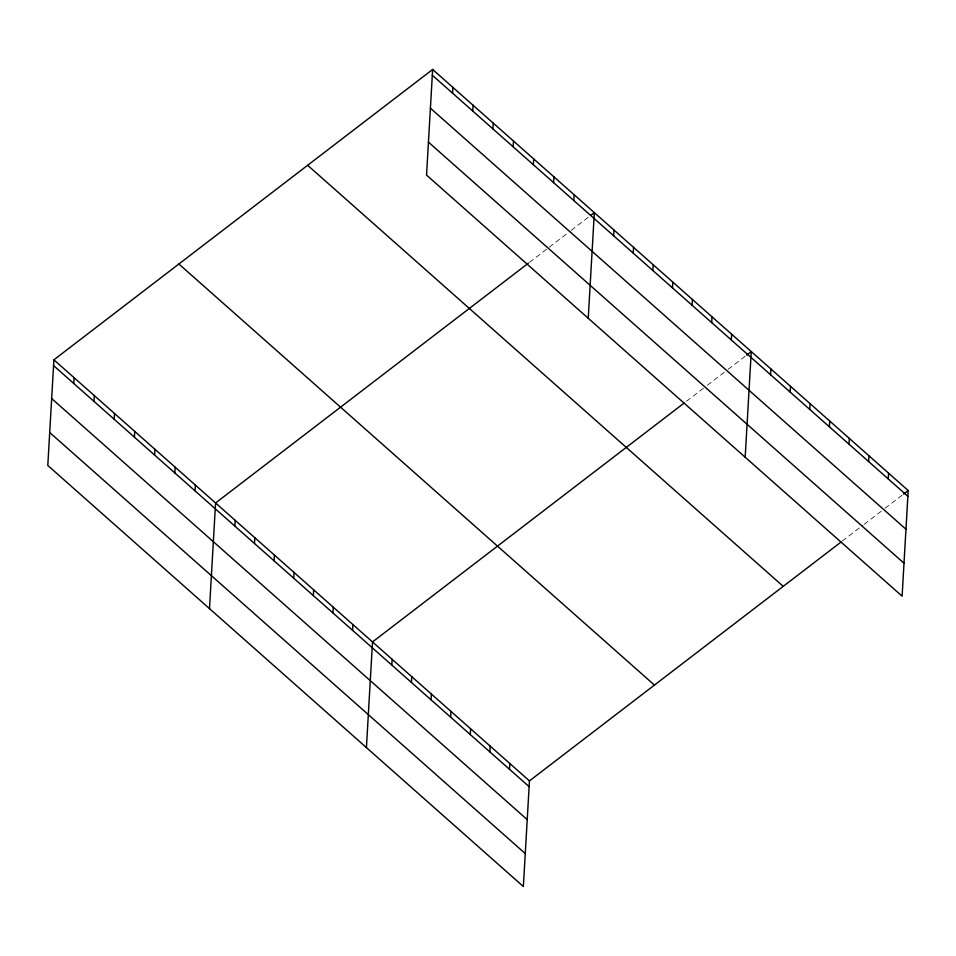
<?xml version="1.0" encoding="UTF-8"?>
<svg xmlns="http://www.w3.org/2000/svg" width="956" height="956" viewBox="0 0 956 956"><rect width="100%" height="100%" fill="white"/><g stroke="black" fill="none" stroke-linecap="round" stroke-linejoin="round"><path stroke-width="0.72" stroke-dasharray="4.78 3.58" d="M529.516 262.314L548.039 248.118M549.198 247.234L570.027 231.268M571.186 230.384L589.697 216.187M686.456 401.269L706.125 386.188M707.285 385.304L726.966 370.223M728.113 369.327L745.477 356.026M842.236 541.108L863.065 525.143M864.224 524.258L883.894 509.178M885.053 508.281L902.416 494.981"/><path stroke-width="1.43" d="M432.638 69.465L426.543 175.103L902.106 596.174L908.2 490.536L432.638 69.465L53.895 359.826L47.8 465.464L523.362 886.535L529.457 780.897L841.077 542.004M73.767 383.476L74.102 377.728M93.987 401.377L94.309 395.617M114.194 419.278L114.529 413.518M134.402 437.167L134.736 431.407M154.621 455.068L154.944 449.308M174.829 472.957L175.163 467.197M195.036 490.858L195.371 485.098M209.495 608.625L215.578 502.987L528.369 263.199M234.865 526.123L235.2 520.363M254.487 543.486L254.81 537.726M274.097 560.861L274.432 555.101M293.719 578.225L294.054 572.465M313.329 595.6L313.664 589.84M332.951 612.963L333.286 607.203M352.573 630.339L352.895 624.579M366.423 747.58L372.517 641.942L684.138 403.05M391.805 665.077L392.139 659.317M411.415 682.441L411.749 676.681M452.523 93.126L452.845 87.366M431.036 699.816L431.371 694.056M472.73 111.016L473.065 105.256M450.646 717.179L450.981 711.419M492.938 128.917L493.272 123.157M470.268 734.555L470.603 728.795M513.157 146.818L513.48 141.058M489.89 751.918L490.213 746.158M533.364 164.707L533.699 158.947M509.5 769.281L509.835 763.521M553.572 182.608L553.906 176.848M573.791 200.497L574.114 194.737M588.239 318.264L594.333 212.638L590.856 215.291M613.621 235.762L613.943 230.002M633.231 253.137L633.565 247.377M652.852 270.5L653.175 264.74M672.462 287.876L672.797 282.116M692.084 305.239L692.419 299.479M711.694 322.614L712.029 316.854M731.316 339.978L731.651 334.218M745.178 457.219L751.261 351.593L746.636 355.142M770.548 374.716L770.883 368.956M790.17 392.091L790.504 386.332M809.78 409.455L810.114 403.695M829.402 426.818L829.736 421.058M849.012 444.193L849.346 438.434M868.634 461.557L868.968 455.797M888.255 478.932L888.578 473.172M903.575 494.085L908.2 490.536M432.303 75.225L907.865 496.295M430.403 108.183L905.965 529.254M428.443 142.145L904.006 563.215M307.653 165.292L783.215 586.363M178.88 264.011L654.442 685.082M53.895 359.826L529.457 780.897M53.56 365.586L529.122 786.657M51.66 398.544L527.222 819.615M49.7 432.506L525.262 853.577"/></g></svg>
